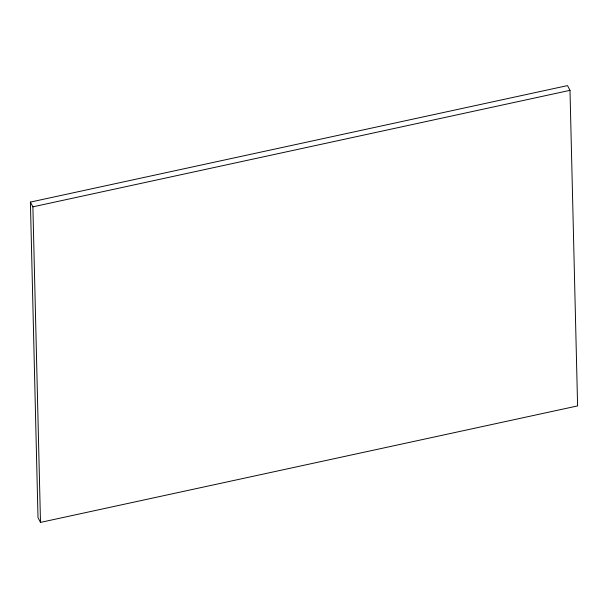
<?xml version="1.0" encoding="UTF-8"?>
<svg xmlns="http://www.w3.org/2000/svg" width="608" height="608" viewBox="0 0 608 608"><rect width="100%" height="100%" fill="white"/><g stroke="black" fill="none" stroke-linecap="round" stroke-linejoin="round"><path stroke-width="0.91" d="M30.4 202.092L567.507 85.599L570 90.341L577.6 405.908L40.493 522.401L38 517.659L30.4 202.092L32.893 206.834L40.493 522.401M32.893 206.834L570 90.341"/></g></svg>
